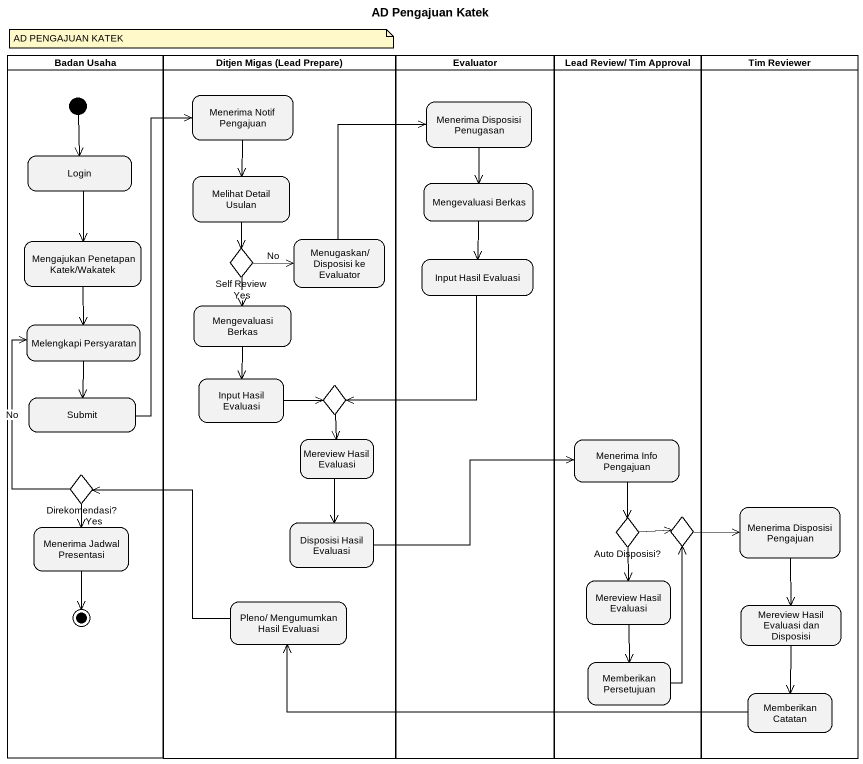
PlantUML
@startuml
title AD Pengajuan Katek
hide empty description
state "Badan Usaha" as Badan_Usaha <<partition>> {
  state Login
  state "Mengajukan Penetapan Katek/Wakatek" as Mengajukan_Penetapan_Katek
  state "Melengkapi Persyaratan" as Melengkapi_Persyaratan
  state Submit
  state "Direkomendasi?" as Direkomendasi <<choice>>
  state "Menerima Jadwal Presentasi" as Menerima_Jadwal_Presentasi
  [*] --> Login
  Menerima_Jadwal_Presentasi --> [*]
}
state "Ditjen Migas (Lead Prepare)" as Ditjen_Migas_Lead_Prepare <<partition>> {
  state "Menerima Notif Pengajuan" as Menerima_Notif_Pengajuan
  state "Melihat Detail Usulan" as Melihat_Detail_Usulan
  state "Self Review" as Self_Review <<choice>>
  state "Menugaskan/ Disposisi ke Evaluator" as Menugaskan_Disposisi_ke
  state "Mengevaluasi Berkas" as Mengevaluasi_Berkas_2
  state "Input Hasil Evaluasi" as Input_Hasil_Evaluasi_2
  state choice1 <<choice>>
  state "Mereview Hasil Evaluasi" as Mereview_Hasil_Evaluasi
  state "Disposisi Hasil Evaluasi" as Disposisi_Hasil_Evaluasi
  state "Pleno/ Mengumumkan Hasil Evaluasi" as Pleno_Mengumumkan_Hasil
}
state Evaluator <<partition>> {
  state "Menerima Disposisi Penugasan" as Menerima_Disposisi_Penugasan
  state "Mengevaluasi Berkas" as Mengevaluasi_Berkas
  state "Input Hasil Evaluasi" as Input_Hasil_Evaluasi
}
state "Lead Review/ Tim Approval" as Lead_Review_Tim_Approval <<partition>> {
  state "Menerima Info Pengajuan" as Menerima_Info_Pengajuan
  state "Auto Disposisi?" as Auto_Disposisi <<choice>>
  state choice2 <<choice>>
  state "Mereview Hasil Evaluasi" as Mereview_Hasil_Evaluasi_2
  state "Memberikan Persetujuan" as Memberikan_Persetujuan
}
state "Tim Reviewer" as Tim_Reviewer <<partition>> {
  state "Menerima Disposisi Pengajuan" as Menerima_Disposisi_Pengajuan
  state "Mereview Hasil Evaluasi dan Disposisi" as Mereview_Hasil_Evaluasi_dan
  state "Memberikan Catatan" as Memberikan_Catatan
}
Menerima_Notif_Pengajuan --> Melihat_Detail_Usulan
Menerima_Disposisi_Penugasan --> Mengevaluasi_Berkas
Login --> Mengajukan_Penetapan_Katek
Melihat_Detail_Usulan --> Self_Review
Mengevaluasi_Berkas --> Input_Hasil_Evaluasi
Mengajukan_Penetapan_Katek --> Melengkapi_Persyaratan
Self_Review -right-> Menugaskan_Disposisi_ke : No
Self_Review --> Mengevaluasi_Berkas_2 : Yes
Menugaskan_Disposisi_ke -up-> Menerima_Disposisi_Penugasan
Input_Hasil_Evaluasi --> choice1
Mengevaluasi_Berkas_2 --> Input_Hasil_Evaluasi_2
Melengkapi_Persyaratan --> Submit
Input_Hasil_Evaluasi_2 -right-> choice1
choice1 --> Mereview_Hasil_Evaluasi
Submit -up-> Menerima_Notif_Pengajuan
Mereview_Hasil_Evaluasi --> Disposisi_Hasil_Evaluasi
Menerima_Info_Pengajuan --> Auto_Disposisi
Direkomendasi -up-> Melengkapi_Persyaratan : No
Direkomendasi --> Menerima_Jadwal_Presentasi : Yes
Menerima_Disposisi_Pengajuan --> Mereview_Hasil_Evaluasi_dan
Disposisi_Hasil_Evaluasi -right-> Menerima_Info_Pengajuan
Auto_Disposisi -right-> choice2
Auto_Disposisi --> Mereview_Hasil_Evaluasi_2
choice2 -right-> Menerima_Disposisi_Pengajuan
Mereview_Hasil_Evaluasi_2 --> Memberikan_Persetujuan
Pleno_Mengumumkan_Hasil -up-> Direkomendasi
Mereview_Hasil_Evaluasi_dan --> Memberikan_Catatan
Memberikan_Persetujuan -up-> choice2
Memberikan_Catatan -left-> Pleno_Mengumumkan_Hasil
note as N1
  AD PENGAJUAN KATEK
end note
@enduml
